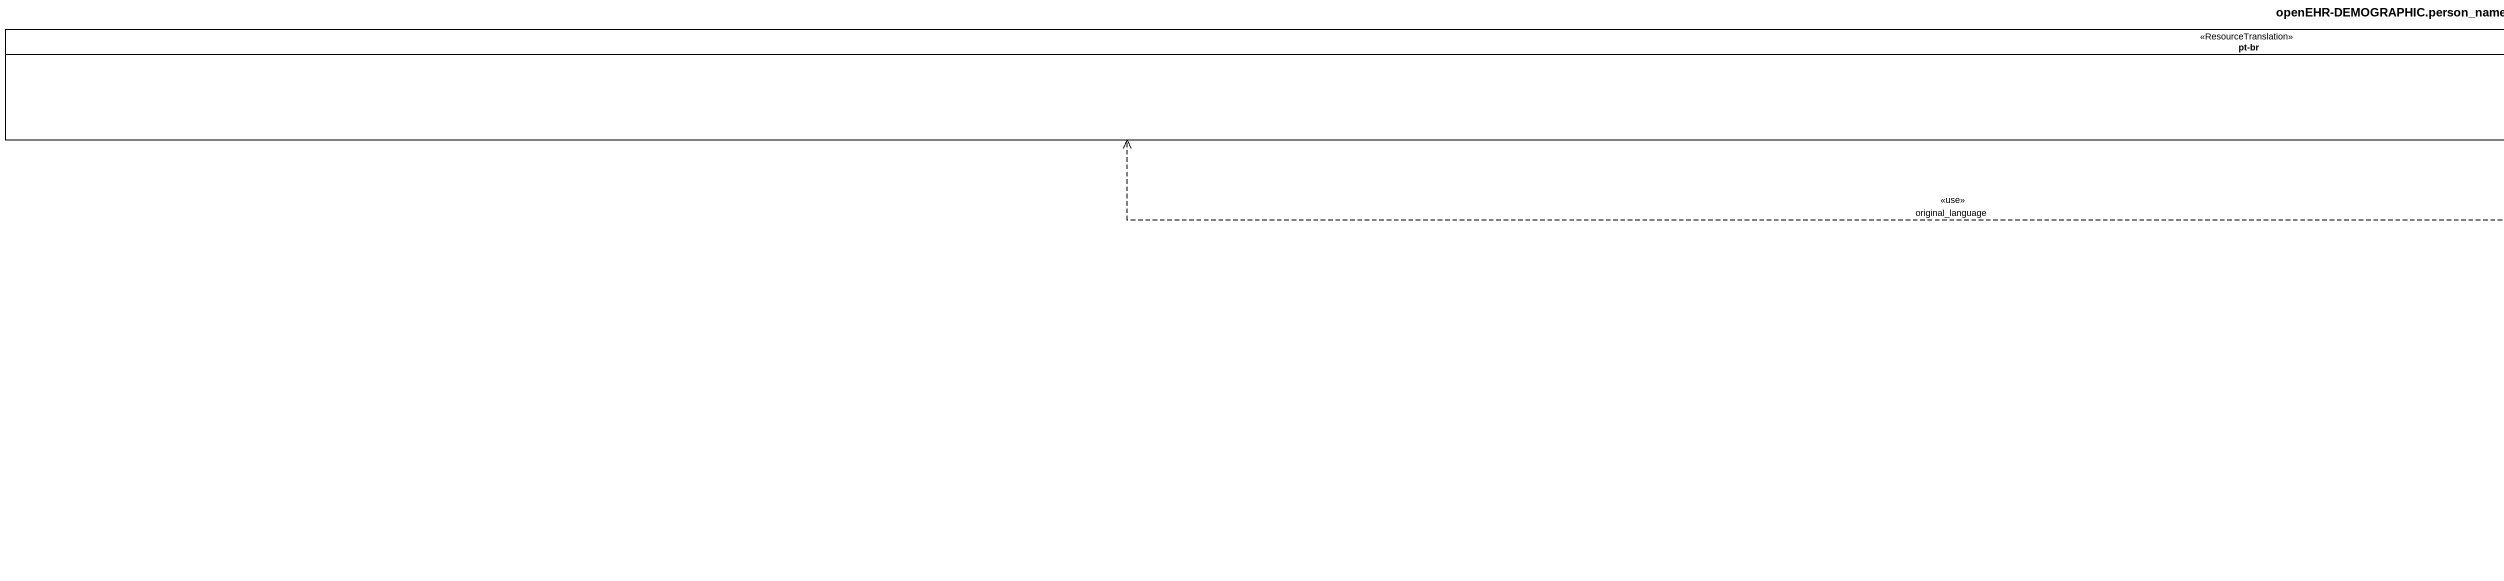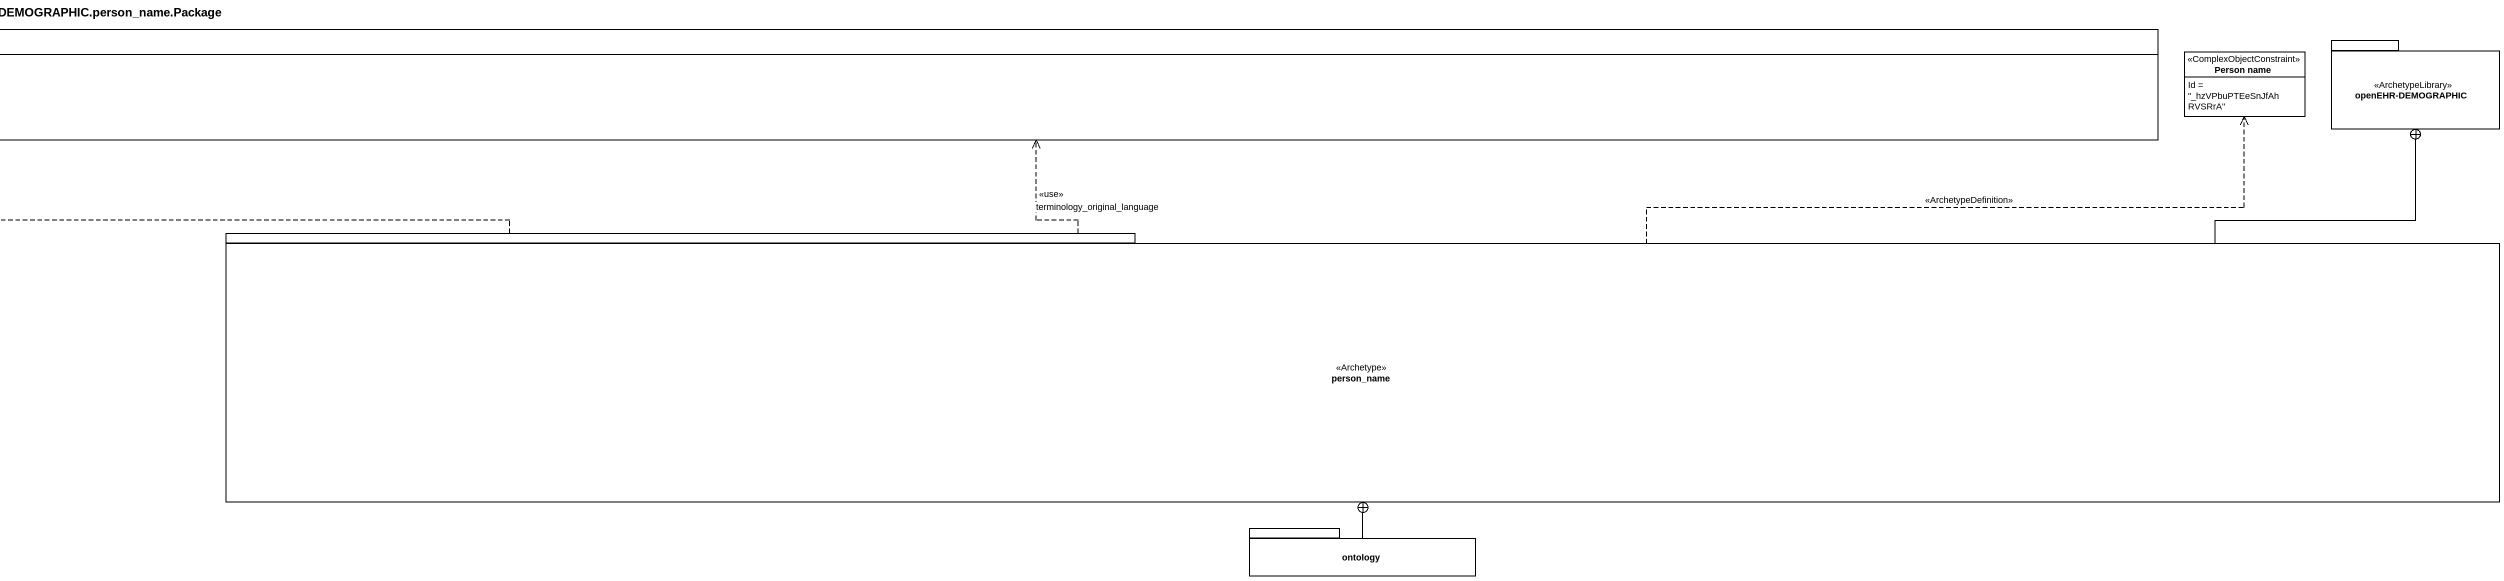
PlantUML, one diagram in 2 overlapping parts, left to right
@startuml
title openEHR-DEMOGRAPHIC.person_name.Package
hide circle
hide empty members
enum "pt-br" as pt_br <<ResourceTranslation>>
class "Person name" as Person_name <<ComplexObjectConstraint>> {
  Id = "_hzVPbuPTEeSnJfAhRVSRrA"
}
package "openEHR-DEMOGRAPHIC" as openEHR_DEMOGRAPHIC <<ArchetypeLibrary>> {
}
package person_name <<Archetype>> {
}
package ontology {
}
person_name .left.> pt_br : <<use>>\noriginal_language
person_name .left.> pt_br : <<use>>\nterminology_original_language
person_name .right.> Person_name : <<ArchetypeDefinition>>
person_name -right-+ openEHR_DEMOGRAPHIC
ontology -up-+ person_name
@enduml
